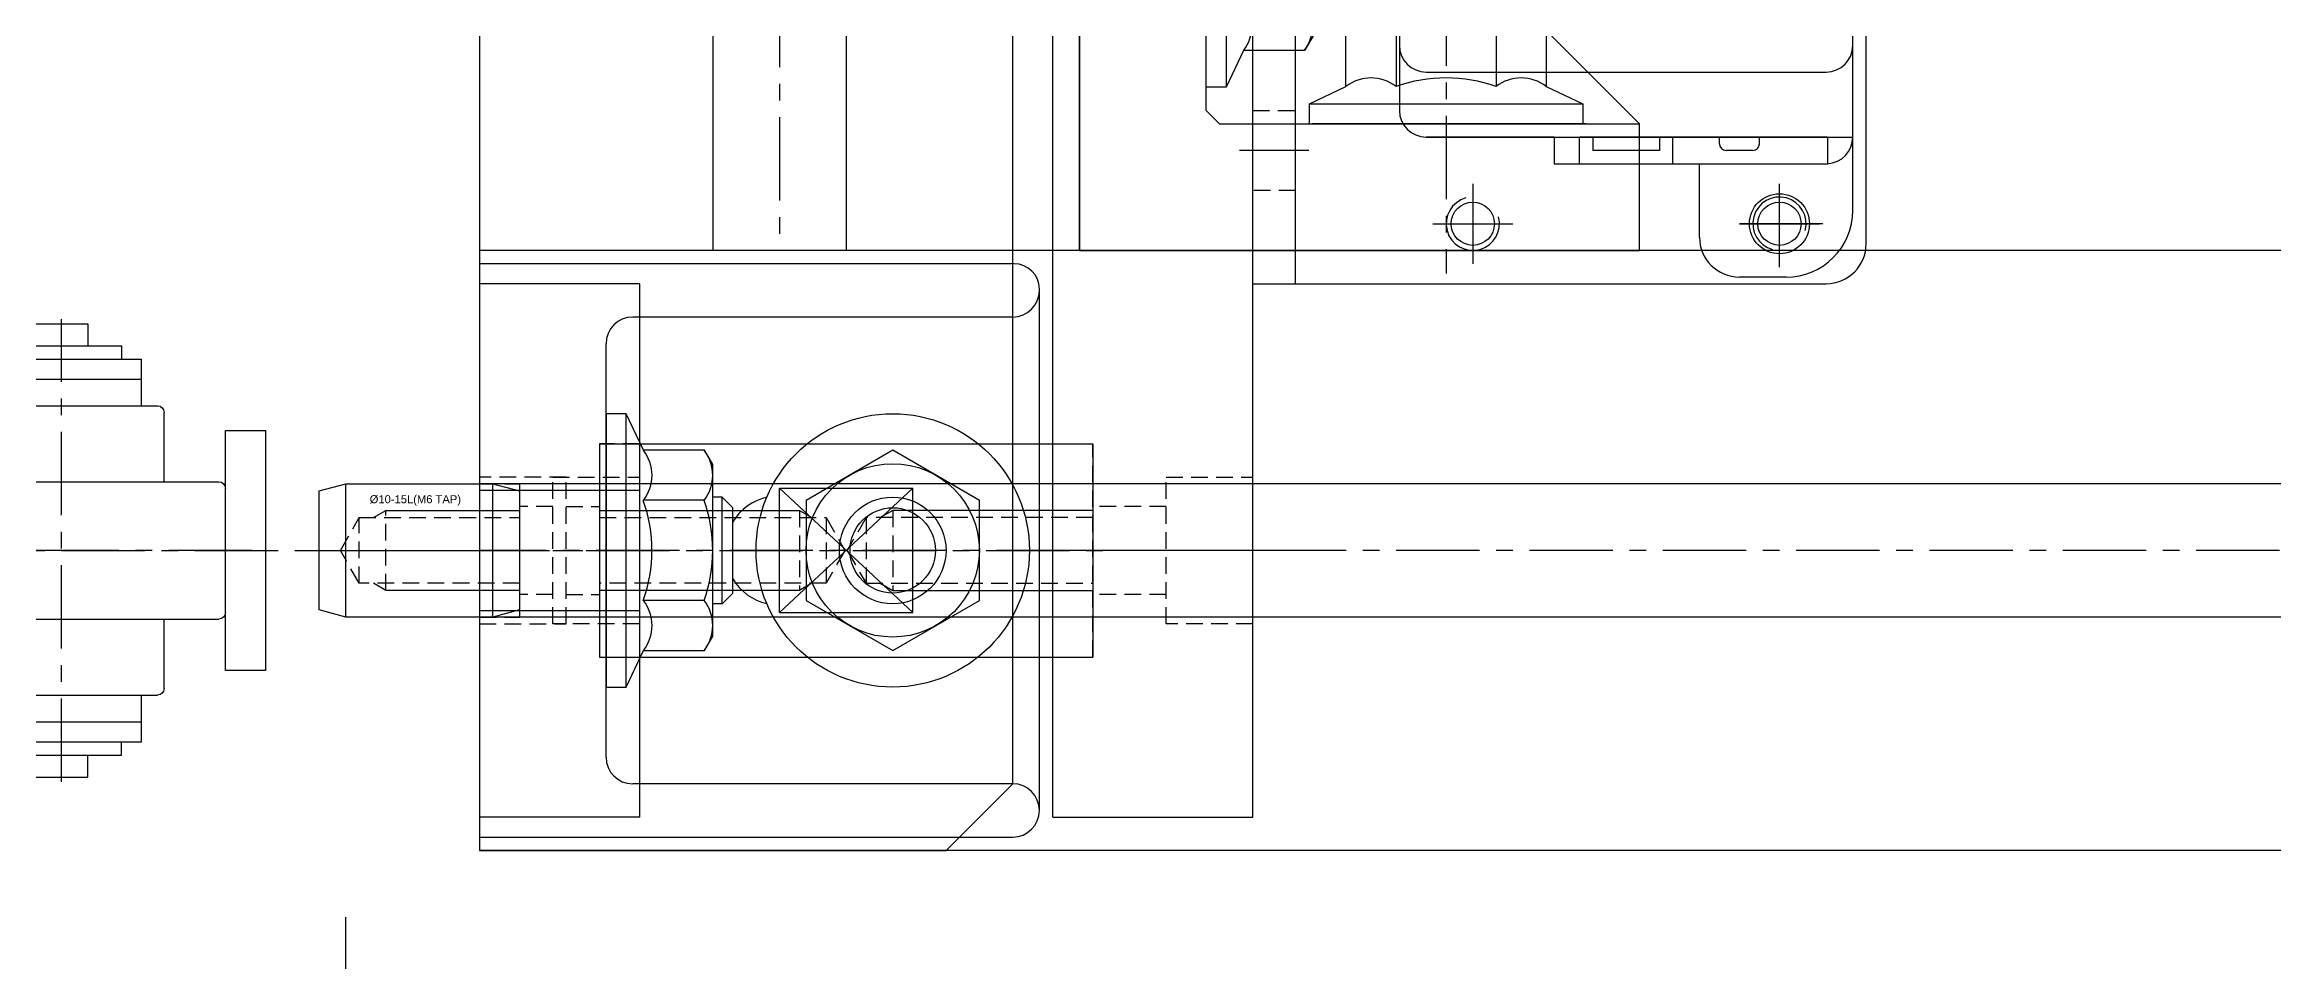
# Model space of a CAD drawing. Header units: inches. Extents: x 0 to 77285, y -118 to 40065.
# Drawn here: x 47504.3 to 47671.4, y 22982.3 to 23051 of the extents above; entities that cross this region are included whole.
import ezdxf
from ezdxf.enums import TextEntityAlignment as Align

# ---------------------------------------------------------------- set-up
doc = ezdxf.new("R2010")
doc.units = ezdxf.units.IN
doc.header["$LTSCALE"] = 5
doc.header["$MEASUREMENT"] = 0
doc.linetypes.add('CENTER', pattern=[2, 1.25, -0.25, 0.25, -0.25])
doc.linetypes.add('HIDDEN', pattern=[0.375, 0.25, -0.125])
for name, color, linetype in [('11', 1, 'CENTER'), ('22', 2, 'HIDDEN'), ('44', 4, 'Continuous'), ('77', 40, 'HIDDEN'), ('99', 181, 'Continuous'), ('A', 8, 'Continuous'), ('B', 123, 'Continuous'), ('BOM-T', 4, 'Continuous'), ('G', 231, 'Continuous'), ('T', 3, 'Continuous'), ('Y', 60, 'Continuous')]:
    doc.layers.add(name, color=color, linetype=linetype)
doc.styles.get("Standard").update_dxf_attribs({"font": 'arial.ttf'})

# ---------------------------------------------------------------- blocks, each defined once
blk = doc.blocks.new('A$C5A8004F1')
at = {"layer": '11'}
for p, q in [((0, 41.34), (0, -60)), ((-22.5, 0), (22.5, 0))]:
    blk.add_line(p, q, dxfattribs=at)
blk = doc.blocks.new('A$C681845F8')
for p, q in [((12.2, 26.1), (12.2, 2.5)), ((22, 26.6), (12.7, 26.6)), ((22.5, 26.1), (22.5, 2.5)), ((12.2, 22), (7, 22)), ((27.7, 22), (22.5, 22)), ((3, 20.3), (3, 8.3)), ((6.5, 20.3), (3, 20.3)), ((4.5, 20.3), (4.5, 8.3)), ((6.5, 21.5), (6.5, 7.1)), ((28.2, 21.5), (28.2, 7.1)), ((31.7, 20.3), (28.2, 20.3)), ((30.2, 20.3), (30.2, 8.3)), ((31.7, 20.3), (31.7, 8.3)), ((2, 18.8), (2, 9.8)), ((2, 18.8), (3, 18.8)), ((32.7, 18.8), (31.7, 18.8)), ((32.7, 18.8), (32.7, 9.8)), ((0.35, 16.28), (0.35, 12.31)), ((0.35, 16.28), (2, 16.28)), ((34.35, 16.28), (32.7, 16.28)), ((34.35, 16.28), (34.35, 12.31)), ((0.35, 12.31), (2, 12.31)), ((34.35, 12.31), (32.7, 12.31)), ((2, 9.8), (3, 9.8)), ((32.7, 9.8), (31.7, 9.8)), ((6.5, 8.3), (3, 8.3)), ((31.7, 8.3), (28.2, 8.3)), ((12.2, 6.6), (7, 6.6)), ((27.7, 6.6), (22.5, 6.6)), ((22, 2), (12.7, 2))]:
    blk.add_line(p, q)
for centre, start, end in [((12.7, 26.1), 90, 180), ((22, 26.1), 0, 90), ((7, 21.5), 90, 180), ((27.7, 21.5), 0, 90), ((7, 7.1), 180, 270), ((27.7, 7.1), 270, 0), ((12.7, 2.5), 180, 270), ((22, 2.5), 270, 0)]:
    blk.add_arc(centre, 0.5, start, end)
at = {"layer": '11'}
for p, q in [((17.35, 0), (17.35, 28.6)), ((34.7, 14.3), (0, 14.3))]:
    blk.add_line(p, q, dxfattribs=at)
blk = doc.blocks.new('34543e5435435')
at = {"color": 6}
for p, q in [((-2.9, 1.8), (-2.9, 3.6)), ((-2.6, 3.9), (0, 3.9)), ((0.3, 3.6), (0.3, 0)), ((-4.6, -2.3), (-4.6, 1.3)), ((-4.6, 1.3), (-4.6, -2.3)), ((-4.3, 1.6), (-3.1, 1.6)), ((-3.1, 1.6), (-4.3, 1.6)), ((-1.4, -0.5), (-1.4, -2.3)), ((-1.4, -0.5), (-1.4, -2.3)), ((0, -0.3), (-1.2, -0.3)), ((-1.2, -0.3), (-0.2, -0.3)), ((-1.7, -2.6), (-4.3, -2.6)), ((-1.7, -2.6), (-4.3, -2.6))]:
    blk.add_line(p, q, dxfattribs=at)
for centre, radius, start, end in [((-2.6, 3.6), 0.3, 90, 180), ((0, 3.6), 0.3, 0, 90), ((-3.1, 1.8), 0.2, 270, 0), ((-3.1, 1.8), 0.2, 270, 0), ((-4.3, 1.3), 0.3, 90, 180), ((-4.3, 1.3), 0.3, 90, 180), ((0, 0), 0.3, 270, 0), ((-1.2, -0.5), 0.2, 90, 180), ((-1.2, -0.5), 0.2, 90, 180), ((-4.3, -2.3), 0.3, 180, 270), ((-4.3, -2.3), 0.3, 180, 270), ((-1.7, -2.3), 0.3, 270, 0), ((-1.7, -2.3), 0.3, 270, 0)]:
    blk.add_arc(centre, radius, start, end, dxfattribs=at)
blk = doc.blocks.new('A$C41a9233e')
at = {"layer": 'G'}
blk.add_lwpolyline([(-9, 19.77), (9, 19.77), (9, 16.77), (-9, 16.77)], close=True, dxfattribs=at)
blk.add_circle((-18.5, 102.48), 2.5, dxfattribs=at)
blk.add_blockref('A$C5A8004F1', (0, 60.73))
at = {"layer": 'B', "linetype": 'Continuous', "extrusion": (0, 0, -1), "zscale": -1}
for p in [(-17.35, 74.13), (-17.35, 17.77)]:
    blk.add_blockref('A$C681845F8', p, dxfattribs=at)
at = {"layer": 'G', "xscale": -1, "rotation": 270}
blk.add_blockref('34543e5435435', (-9.5, 80.43), dxfattribs=at)
at = {"layer": 'G', "rotation": 90.00000000000001}
blk.add_blockref('34543e5435435', (9.5, 80.43), dxfattribs=at)
blk = doc.blocks.new('ABC-20231201.094521')
at = {"linetype": 'Continuous'}
for p, q in [((190, 0), (-190, 0)), ((-190, 0), (-190, -35)), ((-190, -35), (-185, -40)), ((-185, -40), (185, -40))]:
    blk.add_line(p, q, dxfattribs=at)
at = {"layer": '11'}
blk.add_line((-167.5, 12), (-167.5, -18), dxfattribs=at)
blk = doc.blocks.new('A$C1862058d')
at = {"layer": 'A', "linetype": 'Continuous'}
blk.add_blockref('ABC-20231201.094521', (167.5, 0), dxfattribs=at)
blk = doc.blocks.new('A$C8d1595d3')
for p, q in [((2.5, 15), (2.5, 0)), ((2.5, 15), (377.5, 15)), ((2.5, 0), (377.5, 0))]:
    blk.add_line(p, q)
at = {"layer": '11'}
blk.add_line((22.5, -1), (22.5, 16), dxfattribs=at)
at = {"layer": '22'}
for p, q in [((14.5, 15), (14.5, 12)), ((30.5, 15), (30.5, 12)), ((14.5, 12), (30.5, 12)), ((19.2, 6.5), (19.2, 12)), ((25.8, 6.5), (25.8, 12)), ((17, 0), (17, 6.5)), ((17, 6.5), (28, 6.5)), ((28, 6.5), (28, 0))]:
    blk.add_line(p, q, dxfattribs=at)
blk = doc.blocks.new('A$C8b1ceeae')
for p, q in [((-10, 0), (10, 0)), ((-10, 0), (-10, -43)), ((10, 0), (10, -7)), ((100, 0), (120, 0)), ((100, 0), (100, -7)), ((120, -43), (120, 0)), ((-10, -3.2), (10, -3.2)), ((100, -3.2), (120, -3.2)), ((13, -10), (97, -10)), ((-7, -46), (117, -46))]:
    blk.add_line(p, q)
for centre in [(-5.5, -16.5), (115.5, -16.5), (-5.5, -39.5), (115.5, -39.5)]:
    blk.add_circle(centre, 1.62)
for centre, start, end in [((13, -7), 180, 270), ((97, -7), 270, 0), ((-7, -43), 180, 270), ((117, -43), 270, 0)]:
    blk.add_arc(centre, 3, start, end)
at = {"layer": '11'}
for p, q in [((0, -4.2), (0, 1)), ((110, -4.2), (110, 1)), ((-5.5, -13.5), (-5.5, -19.5)), ((115.5, -13.5), (115.5, -19.5)), ((-2.5, -16.5), (-8.5, -16.5)), ((118.5, -16.5), (112.5, -16.5)), ((-5.5, -36.5), (-5.5, -42.5)), ((115.5, -36.5), (115.5, -42.5)), ((-8.5, -39.5), (-2.5, -39.5)), ((118.5, -39.5), (112.5, -39.5))]:
    blk.add_line(p, q, dxfattribs=at)
at = {"layer": '22'}
for p, q in [((-3, -3.2), (-3, 0)), ((3, 0), (3, -3.2)), ((107, -3.2), (107, 0)), ((113, 0), (113, -3.2))]:
    blk.add_line(p, q, dxfattribs=at)
at = {"layer": 'T'}
for centre, start, end in [((-5.5, -16.5), 15, 285), ((115.5, -16.5), 255, 165), ((-5.5, -39.5), 255, 165), ((115.5, -39.5), 15, 285)]:
    blk.add_arc(centre, 2, start, end, dxfattribs=at)
blk = doc.blocks.new('A$C9c3b0687E')
for p, q in [((114.5, 28.5), (8.5, 28.5)), ((114.5, 28.5), (8.5, 28.5)), ((6.5, 16.9), (6.5, 26.5)), ((6.5, 26.5), (6.5, -5.5)), ((11.38, 26.5), (11.38, -3.5)), ((4.5, 16.9), (4.5, -3.6)), ((6.5, 16.9), (4.5, 16.9)), ((4.5, 15), (6.5, 15)), ((5.5, 9), (5.5, 14)), ((6.5, 14), (5.5, 14)), ((6.5, 15), (6.5, 4.5)), ((6.5, -3.6), (6.5, 15)), ((6.5, 9), (5.5, 9)), ((4.5, 8), (6.5, 8)), ((-1, 6), (4.5, 6)), ((5.5, 2), (5.5, 4)), ((6, 4.5), (6.5, 4.5)), ((-4, -0.5), (-4, 3)), ((6, 1.5), (6.5, 1.5)), ((6.5, 1.5), (6.5, -3.6)), ((6.5, -3.6), (4.5, -3.6)), ((1, -5.5), (6.5, -5.5)), ((6.5, -5.5), (114.5, -5.5)), ((6.5, -5.5), (114.5, -5.5))]:
    blk.add_line(p, q)
blk.add_circle((0, 0), 2.25)
for centre, radius, start, end in [((8.5, 26.5), 2, 90, 180), ((8.5, 26.5), 2, 90, 180), ((13.38, 26.5), 2, 90, 180), ((-1, 3), 3, 90, 180), ((6, 4), 0.5, 90, 180), ((6, 2), 0.5, 180, 270), ((1, -0.5), 5, 180, 270), ((6.5, -3.5), 2, 182.866, 270), ((13.38, -3.5), 2, 180, 270)]:
    blk.add_arc(centre, radius, start, end)
at = {"layer": '11'}
for p, q in [((0, -3.25), (0, 3.25)), ((-3.25, 0), (3.25, 0))]:
    blk.add_line(p, q, dxfattribs=at)
blk = doc.blocks.new('A$Cc19e61f4')
for p, q in [((-20, 12), (20, 12)), ((-20, 0), (-20, 12)), ((-5.5, 5.5, 0), (-5.5, 12, 0)), ((5.5, 12, 0), (5.5, 5.5, 0)), ((20, 0), (20, 12)), ((5.5, 5.5, 0), (-5.5, 5.5, 0)), ((-3.3, 5.5, 0), (-3.3, 3, 0)), ((3.3, 5.5, 0), (3.3, 3, 0)), ((-8, 0), (-8, 3)), ((-8, 3), (8, 3)), ((8, 3), (8, 0)), ((-20, 0), (20, 0))]:
    blk.add_line(p, q)
at = {"layer": '11'}
blk.add_line((0, 13, 0), (0, -1, 0), dxfattribs=at)
blk = doc.blocks.new('A$Ce1e81472')
for p, q in [((0, 12), (40, 12)), ((0, 0), (0, 12)), ((15, 12, 0), (15, 9, 0)), ((25, 12, 0), (25, 9, 0)), ((40, 0), (40, 12)), ((15, 9), (25, 9)), ((16.7, 6.5, 0), (16.7, 9, 0)), ((23.3, 6.5, 0), (23.3, 9, 0)), ((25.5, 6.5, 0), (14.5, 6.5, 0)), ((14.5, 6.5, 0), (14.5, 0, 0)), ((25.5, 0, 0), (25.5, 6.5, 0)), ((0, 0), (40, 0))]:
    blk.add_line(p, q)
at = {"layer": '11'}
blk.add_line((20, 13, 0), (20, -1, 0), dxfattribs=at)
blk = doc.blocks.new('A$C3dc8191a')
for p, q in [((0, 12), (40, 12)), ((0, 0), (0, 12)), ((15.5, 0), (15.5, 12)), ((24.5, 12), (24.5, 0)), ((40, 0), (40, 12)), ((0, 0), (40, 0))]:
    blk.add_line(p, q)
at = {"layer": '11'}
blk.add_line((20, 13), (20, -1), dxfattribs=at)
blk = doc.blocks.new('A$Cb0f354e5')
for p, q in [((13, 37, 0), (-3, 37, 0)), ((-3, 37, 0), (-3, 0)), ((13, 37, 0), (13, 0)), ((0.34, 23.5, 0), (9.66, 23.5, 0)), ((0.34, 23.5, 0), (0.34, 13.5, 0)), ((9.66, 23.5, 0), (9.66, 13.5, 0)), ((0.34, 13.5, 0), (9.66, 13.5, 0)), ((13, 0), (-3, 0))]:
    blk.add_line(p, q)
at = {"layer": '11'}
blk.add_line((5, 38, 0), (5, -1), dxfattribs=at)
at = {"layer": '22'}
for p, q in [((2.54, 20, 0), (2.54, 37, 0)), ((7.46, 37, 0), (7.46, 20, 0)), ((8, 22, 0), (2, 22, 0)), ((5, 18.58, 0), (2.54, 20, 0)), ((7.46, 20, 0), (2.54, 20, 0)), ((5, 18.42, 0), (2.54, 17, 0)), ((7.46, 20, 0), (5, 18.58, 0)), ((7.46, 17, 0), (5, 18.42, 0)), ((2.54, 17, 0), (2.54, 0, 0)), ((7.46, 17, 0), (2.54, 17, 0)), ((7.46, 0, 0), (7.46, 17, 0)), ((8, 15, 0), (2, 15, 0))]:
    blk.add_line(p, q, dxfattribs=at)
at = {"layer": 'A'}
for p, q in [((9.66, 13.5, 0), (0.34, 23.5, 0)), ((0.34, 13.5, 0), (9.66, 23.5, 0))]:
    blk.add_line(p, q, dxfattribs=at)
at = {"layer": 'T'}
for p, q in [((2, 22, 0), (2, 37, 0)), ((8, 37, 0), (8, 22, 0)), ((2.54, 21.06, 0), (2, 22, 0)), ((8, 22, 0), (7.46, 21.06, 0)), ((2.54, 15.94, 0), (2, 15, 0)), ((8, 15, 0), (7.46, 15.94, 0)), ((2, 15, 0), (2, 0, 0)), ((8, 0, 0), (8, 15, 0))]:
    blk.add_line(p, q, dxfattribs=at)
blk = doc.blocks.new('A$C38c03a7b')
for p, q in [((-5, 13), (-4.46, 15)), ((-4.46, 15), (4.46, 15)), ((4.46, 15), (5, 13)), ((-5, 2), (-5, 13)), ((-5, 13), (5, 13)), ((5, 13), (5, 2)), ((-4.46, 0), (-5, 2)), ((-5, 2), (5, 2)), ((5, 2), (4.46, 0)), ((4.46, 0), (-4.46, 0))]:
    blk.add_line(p, q)
at = {"layer": '11'}
blk.add_line((0, 16), (0, -1), dxfattribs=at)
at = {"layer": '22'}
for p, q in [((-2.46, 12), (0, 13.42)), ((0, 13.42), (2.46, 12)), ((-2.46, 0), (-2.46, 12)), ((-2.46, 12), (2.46, 12)), ((2.46, 12), (2.46, 0)), ((-3, 10), (3, 10))]:
    blk.add_line(p, q, dxfattribs=at)
at = {"layer": 'T'}
for p, q in [((-3, 10), (-2.46, 10.94)), ((2.46, 10.94), (3, 10)), ((-3, 0), (-3, 10)), ((3, 10), (3, 0))]:
    blk.add_line(p, q, dxfattribs=at)
at = {"layer": 'BOM-T', "color": 4}
blk.add_text('%%C10-15L(M6 TAP)', height=0.6, rotation=270, dxfattribs=at).set_placement((3.84, 11.22), align=Align.MIDDLE_LEFT)
blk = doc.blocks.new('A$C44923449')
at = {"xscale": -1}
blk.add_blockref('A$C3dc8191a', (20, 28, 0), dxfattribs=at)
for name, p in [('A$Cb0f354e5', (-5, -6)), ('A$C8d1595d3', (-22.5, -18))]:
    blk.add_blockref(name, p)
at = {"layer": '22', "xscale": -1}
blk.add_blockref('A$Cc19e61f4', (0, 28, 0), dxfattribs=at)
at = {"layer": '44'}
blk.add_blockref('A$C38c03a7b', (0, 37, 0), dxfattribs=at)
at = {"layer": '77', "xscale": -1}
blk.add_blockref('A$Ce1e81472', (20, 28, 0), dxfattribs=at)
at = {"layer": '99'}
blk.add_blockref('A$C9c3b0687E', (24.5, -57.5), dxfattribs=at)
at = {"layer": 'Y'}
blk.add_blockref('A$C8b1ceeae', (30, -18), dxfattribs=at)
blk = doc.blocks.new('A$C25dea584')
at = {"layer": 'A'}
blk.add_line((300, -60), (305, -60), dxfattribs=at)
blk = doc.blocks.new('A$C431c3e12')
at = {"rotation": 90}
blk.add_blockref('A$C25dea584', (45.5, 1355, 0), dxfattribs=at)
blk = doc.blocks.new('A$C632A6005')
for p, q in [((-21.5, 0), (-21.5, -40)), ((21.5, 0), (-21.5, 0)), ((21.5, -40.1), (21.5, 0)), ((-15.5, -9.5), (15.5, -9.5)), ((10.25, -9.5), (-10.25, -9.5)), ((-10.25, -9.5), (-10.25, -11)), ((10.25, -11), (10.25, -9.5)), ((-17.5, -40), (-17.5, -11.5)), ((-10.25, -11), (10.25, -11)), ((-10.25, -11), (-7.51, -12.3)), ((7.51, -12.3), (10.25, -11)), ((17.5, -40), (17.5, -11.5)), ((-7.51, -12.3), (-7.51, -16.89)), ((-3.75, -16.86), (-3.75, -12.3)), ((3.76, -16.86), (3.76, -12.3)), ((7.51, -16.89), (7.51, -12.3)), ((-7.51, -16.89), (-6.44, -17.5)), ((-6.44, -17.5), (6.45, -17.5)), ((-4, -18.2), (-4, -17.5)), ((-4, -18.2), (4, -18.2)), ((-3.2, -19), (-4, -18.2)), ((3.2, -19), (4, -18.2)), ((4, -18.2), (4, -17.5)), ((6.45, -17.5), (7.51, -16.89)), ((-3.2, -19), (3.2, -19)), ((-3.75, -24.5), (-7.5, -31)), ((3.75, -24.5), (-3.75, -24.5)), ((7.51, -31), (3.75, -24.5)), ((-7.5, -31), (-3.75, -37.5)), ((3.75, -37.5), (7.51, -31)), ((-3.75, -37.5), (3.75, -37.5)), ((-19.5, -42), (19.6, -42))]:
    blk.add_line(p, q)
for radius in [10.25, 6.5, 4, 3.2]:
    blk.add_circle((0, -31), radius)
for centre, radius, start, end in [((-15.5, -11.5), 2, 90, 180), ((15.5, -11.5), 2, 0, 90), ((-5.63, -9.89), 3.06, 232.1211, 307.8789), ((0, -1.68), 11.26, 250.5288, 289.4712), ((5.63, -9.89), 3.06, 232.1211, 307.8789), ((-5.63, -14.44), 3.06, 232.1211, 307.8789), ((0, -6.24), 11.26, 250.5288, 289.4712), ((5.63, -14.44), 3.06, 232.1211, 307.8789), ((0, -22.5), 4.1, 121.3886, 166.7272), ((0, -22.5), 4.1, 13.2728, 58.6114), ((-19.5, -40), 2, 180, 270), ((-19.5, -40), 2, 270, 0), ((19.5, -40), 2, 180, 270), ((19.6, -40.1), 1.9, 270, 0)]:
    blk.add_arc(centre, radius, start, end)
blk = doc.blocks.new('af!@$!2^^&&@$aD읾ㅇㄹA$C5BB358B1')
for p, q in [((1.74, 42), (43.74, 42)), ((1.74, 42), (1.74, 0)), ((43.74, 42), (43.74, 32.5)), ((12.24, 32.5), (11.24, 31.5)), ((43.74, 32.5), (11.24, 0)), ((12.24, 32.5), (43.74, 32.5)), ((13.99, 32.5), (34.49, 32.5)), ((13.99, 31), (13.99, 32.5)), ((34.49, 32.5), (34.49, 31)), ((11.24, 31.5), (11.24, 0)), ((34.49, 31), (13.99, 31)), ((16.73, 29.7), (13.99, 31)), ((34.49, 31), (31.74, 29.7)), ((16.73, 25.11), (16.73, 29.7)), ((20.48, 25.14), (20.48, 29.7)), ((27.99, 25.14), (27.99, 29.7)), ((31.74, 29.7), (31.74, 25.11)), ((17.79, 24.5), (16.73, 25.11)), ((31.74, 25.11), (30.68, 24.5)), ((11.24, 24.75), (12.74, 24.75)), ((11.24, 4.04), (11.24, 24.54)), ((12.74, 24.75), (12.74, 4.25)), ((12.74, 24.75), (14.04, 22.01)), ((30.68, 24.5), (17.79, 24.5)), ((20.24, 23.8), (20.24, 24.5)), ((28.24, 23.8), (20.24, 23.8)), ((21.04, 23), (20.24, 23.8)), ((27.44, 23), (28.24, 23.8)), ((28.24, 23.8), (28.24, 24.5)), ((14.04, 22.01), (18.63, 22.01)), ((18.63, 22.01), (19.24, 20.94)), ((27.44, 23), (21.04, 23)), ((19.24, 20.94), (19.24, 8.06)), ((19.94, 18.5), (19.24, 18.5)), ((19.94, 18.5), (19.94, 10.5)), ((20.74, 17.7), (19.94, 18.5)), ((18.59, 18.25), (14.04, 18.25)), ((20.74, 17.7), (20.74, 11.3)), ((18.59, 10.75), (14.04, 10.75)), ((19.94, 10.5), (19.24, 10.5)), ((20.74, 11.3), (19.94, 10.5)), ((14.04, 6.99), (12.74, 4.25)), ((18.63, 6.99), (14.04, 6.99)), ((19.24, 8.06), (18.63, 6.99)), ((12.74, 4.25), (11.24, 4.25)), ((1.74, 0), (11.24, 0))]:
    blk.add_line(p, q)
for centre, radius, start, end in [((18.61, 32.11), 3.06, 232.1211, 307.8789), ((24.24, 40.32), 11.26, 250.5288, 289.4712), ((29.87, 32.11), 3.06, 232.1211, 307.8789), ((18.61, 27.56), 3.06, 232.1211, 307.8789), ((24.24, 35.76), 11.26, 250.5288, 289.4712), ((29.87, 27.56), 3.06, 232.1211, 307.8789), ((11.62, 20.13), 3.06, 322.1211, 37.8789), ((16.18, 20.13), 3.06, 322.1211, 37.8789), ((3.42, 14.5), 11.26, 340.5288, 19.4712), ((7.98, 14.5), 11.26, 340.5288, 19.4712), ((11.62, 8.87), 3.06, 322.1211, 37.8789), ((16.18, 8.87), 3.06, 322.1211, 37.8789)]:
    blk.add_arc(centre, radius, start, end)
at = {"layer": '11'}
for p, q in [((24.24, 20.66), (24.24, 44.03)), ((21.83, 14.5), (0, 14.5))]:
    blk.add_line(p, q, dxfattribs=at)
blk = doc.blocks.new('A$C936e2093')
for p, q in [((-22.5, -705, 0), (-22.5, 0)), ((22.5, 0), (-22.5, 0)), ((312.5, 0, 0), (22.5, 0)), ((22.5, -705, 0), (22.5, 0)), ((312.5, -45, 0), (22.5, -45))]:
    blk.add_line(p, q)
at = {"layer": '11'}
for p, q in [((0, -705, 0), (0, 0)), ((312.5, -22.5, 0), (22.5, -22.5))]:
    blk.add_line(p, q, dxfattribs=at)
at = {"layer": 'A'}
for p, q in [((-5, -705, 0), (-5, 0)), ((5, -705, 0), (5, 0)), ((312.5, -17.5, 0), (22.5, -17.5)), ((312.5, -27.5, 0), (22.5, -27.5))]:
    blk.add_line(p, q, dxfattribs=at)
at = {"layer": '44'}
blk.add_blockref('A$C632A6005', (0, 0), dxfattribs=at)
at = {"layer": '44', "extrusion": (0, 0, -1), "xscale": -1, "zscale": -1}
blk.add_blockref('af!@$!2^^&&@$aD읾ㅇㄹA$C5BB358B1', (-20.76, -87), dxfattribs=at)

msp = doc.modelspace()

# ---------------------------------------------------------------- block references
at = {"rotation": 90}
for name, p in [('A$C936e2093', (47536.91034076, 23013.05047629, 0)), ('A$C44923449', (47576.91034076, 23013.05047629, 0)), ('A$C41a9233e', (47537.6384975, 23013.05047629, 0))]:
    msp.add_blockref(name, p, dxfattribs=at)
msp.add_blockref('A$C431c3e12', (47421.41034076, 21325.55047629))
at = {"layer": 'A', "rotation": 90}
msp.add_blockref('A$C1862058d', (47536.91034076, 23013.05047629, 0), dxfattribs=at)

doc.saveas('drawing.dxf')
